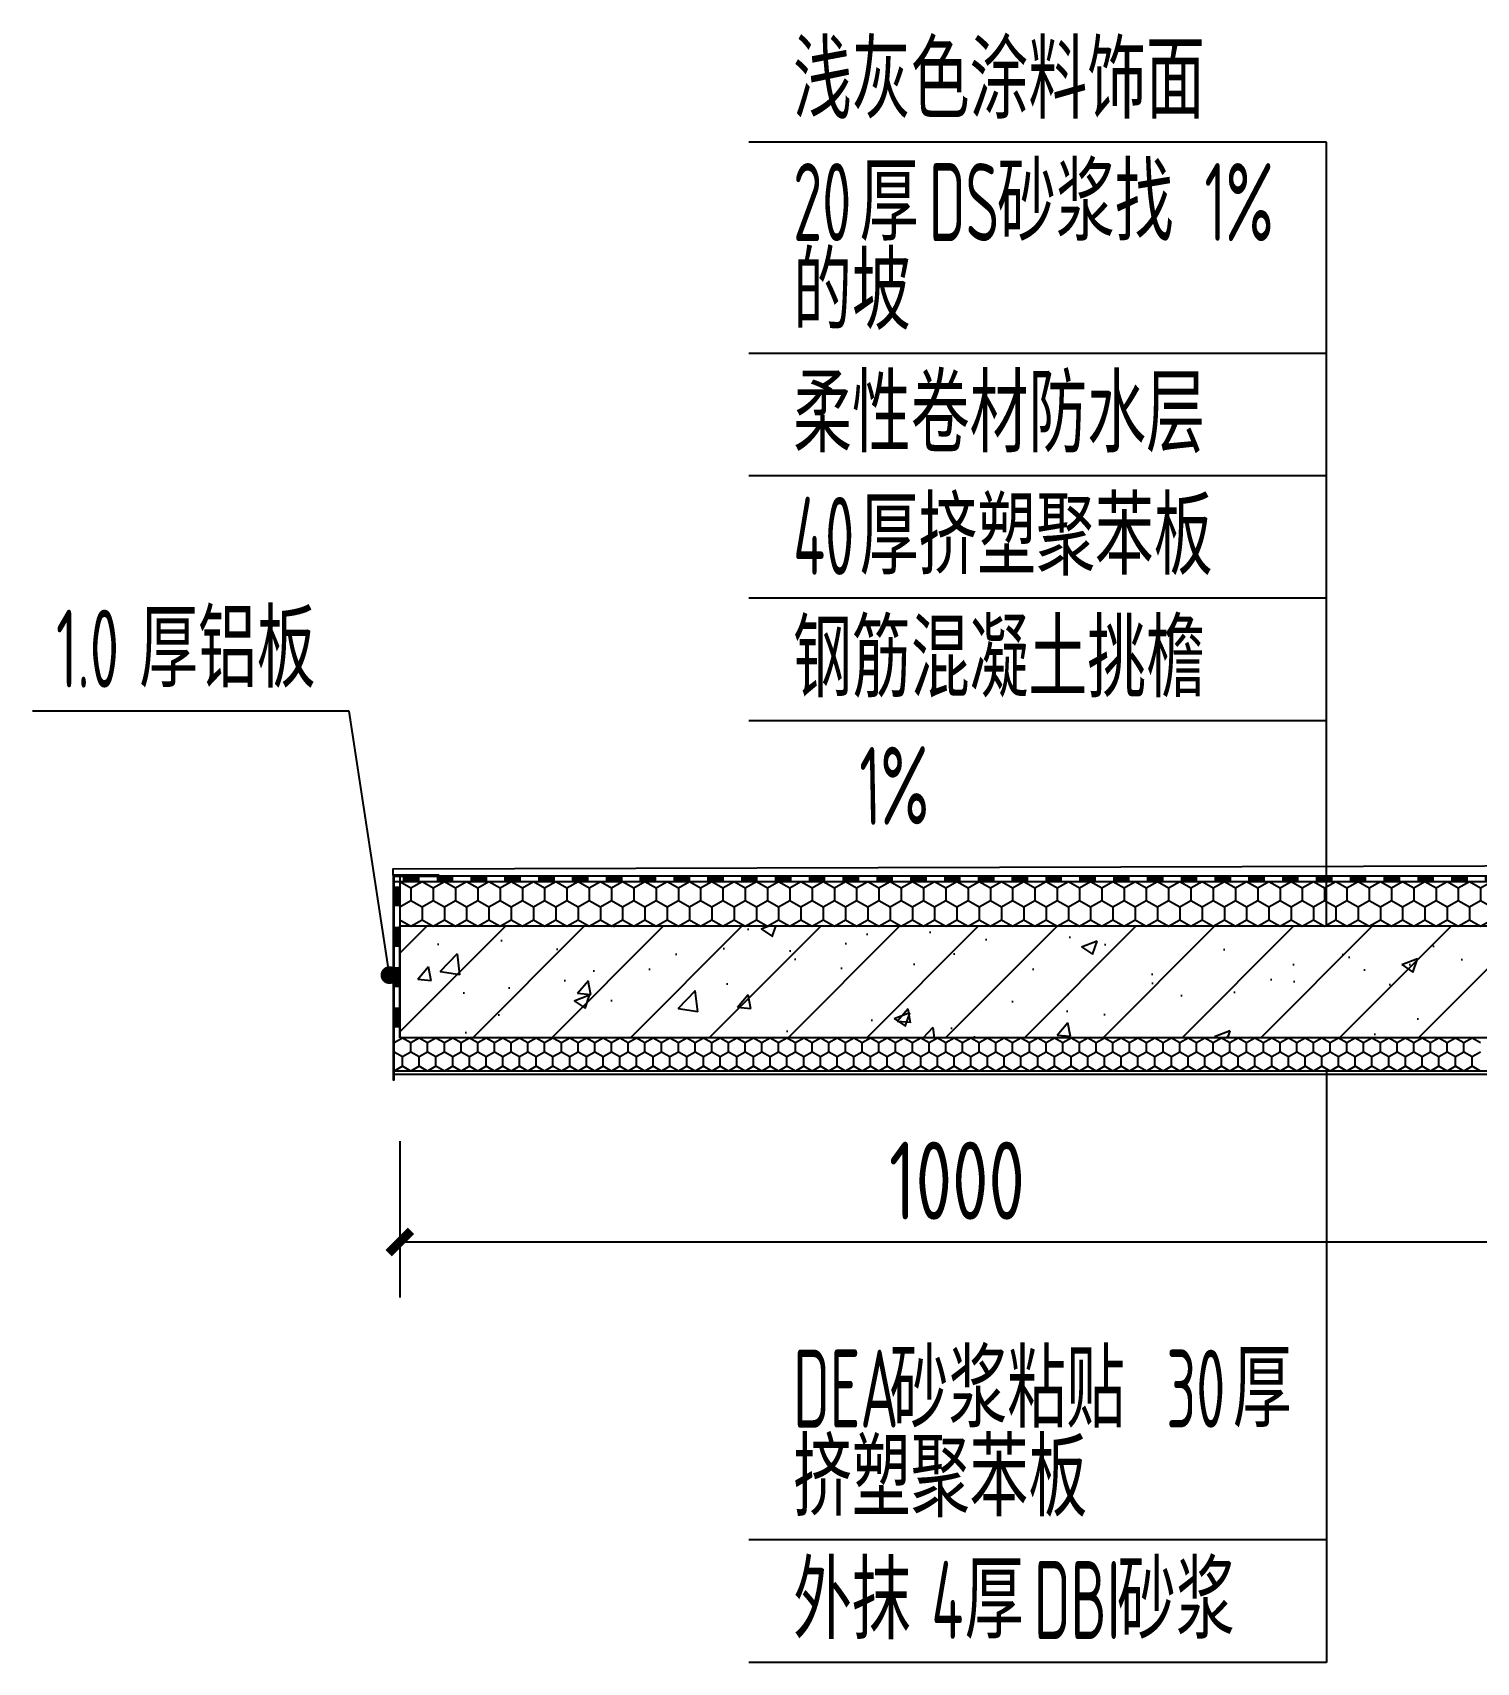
# Model space of a CAD drawing. Extents: x 198753 to 882193, y -399300 to 132460.
# Drawn here: x 394784 to 396080, y -56940 to -55477 of the extents above; entities that cross this region are included whole.
import ezdxf

# ---------------------------------------------------------------- set-up
doc = ezdxf.new("R2010")
doc.units = 0
doc.header["$LTSCALE"] = 1000
doc.header["$MEASUREMENT"] = 0
for name, color, linetype in [('01-标注_尺寸', 124, 'Continuous'), ('01-标注_符号', 200, 'Continuous'), ('02-TEXT_标注', 130, 'Continuous'), ('05-填充_天正', 26, 'Continuous'), ('A-D-金属剖线', 200, 'Continuous'), ('A-O_屋面', 201, 'Continuous'), ('A-O_防水层', 222, 'Continuous'), ('A-SUR_保温', 222, 'Continuous'), ('A_STR-砼墙', 51, 'Continuous')]:
    doc.layers.add(name, color=color, linetype=linetype)
doc.styles.add('_TCH_DIM', font='ROS1', dxfattribs={"width": 0.8, "bigfont": 'JD'})
doc.styles.add('_TCH_DIM_T3', font='ROS1', dxfattribs={"width": 0.8, "bigfont": 'JD'})
doc.dimstyles.new('_TCH_ARCH&&20', dxfattribs={"dimtxt": 70, "dimasz": 20, "dimexe": 50, "dimexo": 60, "dimgap": 20, "dimtad": 1, "dimdec": 0, "dimzin": 0, "dimdsep": 46, "dimtxsty": '_TCH_DIM_T3', "dimblk": 'ARCHTICK', "dimcen": 0.09, "dimclrt": 4, "dimazin": 2, "dimtfac": 1, "dimtdec": 0, "dimtix": 1, "dimtmove": 2, "dimatfit": 3, "dimfxl": 0, "dimtolj": 1, "dimtzin": 0, "dimarcsym": 0})

# ---------------------------------------------------------------- blocks, each defined once
blk = doc.blocks.new('_ArchTick')
at = {"color": 0, "linetype": 'ByBlock', "const_width": 0.4}
blk.add_lwpolyline([(-0.5, -0.5), (0.5, 0.5)], dxfattribs=at)
blk = doc.blocks.new('*D1749')
at = {"layer": '01-标注_尺寸', "color": 0, "lineweight": -2, "transparency": 16777216}
for p, q in [((395113.5, -56472.3), (395113.5, -56612.6)), ((396113.5, -56472.3), (396113.5, -56612.6)), ((395113.5, -56562.6), (396113.5, -56562.6))]:
    blk.add_line(p, q, dxfattribs=at)
at = {"layer": 'Defpoints', "color": 0, "transparency": 16777216}
for p in [(395113.5, -56412.3), (396113.5, -56412.3), (396113.5, -56562.6)]:
    blk.add_point(p, dxfattribs=at)
at = {"layer": '01-标注_尺寸', "color": 0, "lineweight": -2, "transparency": 16777216, "xscale": 20, "yscale": 20, "zscale": 20, "rotation": 180}
blk.add_blockref('_ArchTick', (395113.5, -56562.6), dxfattribs=at)
at = {"layer": '01-标注_尺寸', "color": 0, "lineweight": -2, "transparency": 16777216, "xscale": 20, "yscale": 20, "zscale": 20}
blk.add_blockref('_ArchTick', (396113.5, -56562.6), dxfattribs=at)
at = {"layer": '01-标注_尺寸', "color": 4, "transparency": 16777216, "insert": (395613.5, -56507.6), "char_height": 70, "attachment_point": 5, "style": '_TCH_DIM_T3'}
blk.add_mtext('\\A1;1000', dxfattribs=at)
blk = doc.blocks.new('$LinePat$聚苯板')
at = {"color": 0}
for p, q in [((14.8, -8.6), (0, 0)), ((29.7, 0), (14.8, -8.6)), ((14.8, -8.6), (14.8, -25.7)), ((14.8, -25.7), (0, -34.3)), ((0, -34.3), (0, -51.4)), ((29.7, -34.3), (14.8, -25.7)), ((0, -51.4), (14.8, -60)), ((14.8, -60), (29.7, -51.4))]:
    blk.add_line(p, q, dxfattribs=at)
blk = doc.blocks.new('$LinePat$防水层2')
at = {"color": 0}
blk.add_line((0, 0), (600, 0), dxfattribs=at)
blk.add_solid([(150, 0), (450, 0), (150, -100), (450, -100)], dxfattribs=at)

msp = doc.modelspace()

# ---------------------------------------------------------------- hatches: boundary and pattern name
at = {"layer": '05-填充_天正'}
h = msp.add_hatch(dxfattribs=at)
h.set_pattern_fill('钢筋混凝土', color=256, scale=20, style=0)
h.set_pattern_definition([(45, (0, 0), (-35.355339, 35.355339), []), (50, (0, 0), (143.452037, -12.550427), [15, -165]), (355, (0, 0), (-27.750267, 150.438427), [12, -132]), (100.4514, (11.95, -1.05), (115.701876, 137.88791), [12.74804, -140.22842]), (46.1842, (0, 40), (213.44821, -33.1038), [22.5, -247.5]), (96.6356, (17.79, 37.24), (186.93254, 194.82357), [19.12206, -210.3426]), (351.1842, (0, 40), (186.93239, 194.82372), [18, -198]), (21, (20, 30), (119.38141, -80.523778), [15, -165]), (326, (20, 30), (48.663066, 145.03001), [12, -132]), (71.4514, (29.95, 23.29), (168.044526, 64.5061), [12.74804, -140.22842]), (37.5, (0, 0), (2.431971, 66.578771), [0, -130.4, 0, -134, 0, -132.5]), (7.5, (0, 0), (52.613907, 78.882342), [0, -76.4, 0, -127.4, 0, -50.5]), (327.5, (-44.6, 0), (106.764487, -4.510974), [0, -50, 0, -156, 0, -207]), (317.5, (-64.6, 0), (116.637234, 20.020996), [0, -65, 0, -103.6, 0, -147])])
h.paths.add_polyline_path([(396413.5, -56379.3), (396413.5, -56279.3), (395113.5, -56279.3), (395113.5, -56379.3)])

# ---------------------------------------------------------------- linework, layer by layer
at = {"layer": '01-标注_符号'}
for p, q in [((395945.2, -55575.4), (395426.6, -55575.4)), ((395945.2, -56094.8), (395945.2, -55575.4)), ((395945.2, -55765.1), (395426.6, -55765.1)), ((395945.2, -55875), (395426.6, -55875)), ((395945.2, -55984.9), (395426.6, -55984.9)), ((395068.1, -56086.1), (394784, -56086.1)), ((395104.3, -56323.2), (395068.1, -56086.1)), ((395945.2, -56094.8), (395426.6, -56094.8)), ((395945.2, -56279.3), (395945.2, -56094.8)), ((395945.2, -56409.3), (395945.2, -56830.1)), ((395945.2, -56830.1), (395426.6, -56830.1)), ((395945.2, -56830.1), (395945.2, -56940)), ((395945.2, -56940), (395426.6, -56940))]:
    msp.add_line(p, q, dxfattribs=at)
msp.add_lwpolyline([(395690.6, -56206.8, 0, 0, 0), (395475.9, -56210.5, 16, 0, 0), (395415.9, -56211.5, 0, 0, 0)], format="xyseb", dxfattribs=at)
at = {"layer": '01-标注_符号', "const_width": 8}
msp.add_lwpolyline([(395104.9, -56327.1, 1), (395103.6, -56319.2, 1)], format="xyb", close=True, dxfattribs=at)
at = {"layer": 'A-D-金属剖线'}
msp.add_lwpolyline([(395108.5, -56412), (395108.5, -56234.3), (395148.5, -56234.3), (395148.5, -56233.3), (395107.5, -56233.3), (395107.5, -56417), (395108.5, -56417)], close=True, dxfattribs=at)
at = {"layer": 'A-O_屋面'}
for points in [[(395107.5, -56233.3), (395107.5, -56227.8), (396413.5, -56224.3)], [(396413.5, -56412.3), (395108.5, -56412.3)]]:
    msp.add_lwpolyline(points, dxfattribs=at)
at = {"layer": 'A-O_防水层'}
for p, q in [((396413.5, -56234.3), (395113.5, -56234.3)), ((396413.5, -56239.3), (395113.5, -56239.3))]:
    msp.add_line(p, q, dxfattribs=at)
at = {"layer": 'A-SUR_保温', "color": 26}
msp.add_lwpolyline([(396413.5, -56409.3), (395108.5, -56409.3)], dxfattribs=at)
at = {"layer": 'A_STR-砼墙'}
for p, q in [((396413.5, -56279.3), (395113.5, -56279.3)), ((395113.5, -56379.3), (395113.5, -56279.3)), ((396413.5, -56379.3), (395113.5, -56379.3))]:
    msp.add_line(p, q, dxfattribs=at)

# ---------------------------------------------------------------- block references
at = {"layer": 'A-O_防水层', "yscale": 0.05, "zscale": 0.05}
for p, xscale, rotation in [((395138.9, -56239.3), 0.05058139534884172, 179.9999999999955), ((395113.5, -56234.3), 0.06041666666669698, 270), ((395169.2, -56239.3), 0.05058139534884172, 179.9999999999955), ((395199.6, -56239.3), 0.05058139534884172, 179.9999999999955), ((395229.9, -56239.3), 0.05058139534884172, 179.9999999999955), ((395260.3, -56239.3), 0.05058139534884172, 179.9999999999955), ((395290.6, -56239.3), 0.05058139534884172, 179.9999999999955), ((395321, -56239.3), 0.05058139534884172, 179.9999999999955), ((395351.3, -56239.3), 0.05058139534884172, 179.9999999999955), ((395381.7, -56239.3), 0.05058139534884172, 179.9999999999955), ((395412, -56239.3), 0.05058139534884172, 179.9999999999955), ((395442.4, -56239.3), 0.05058139534884172, 179.9999999999955), ((395472.7, -56239.3), 0.05058139534884172, 179.9999999999955), ((395503.1, -56239.3), 0.05058139534884172, 179.9999999999955), ((395533.4, -56239.3), 0.05058139534884172, 179.9999999999955), ((395563.8, -56239.3), 0.05058139534884172, 179.9999999999955), ((395594.1, -56239.3), 0.05058139534884172, 179.9999999999955), ((395624.5, -56239.3), 0.05058139534884172, 179.9999999999955), ((395654.8, -56239.3), 0.05058139534884172, 179.9999999999955), ((395685.1, -56239.3), 0.05058139534884172, 179.9999999999955), ((395715.5, -56239.3), 0.05058139534884172, 179.9999999999955), ((395745.8, -56239.3), 0.05058139534884172, 179.9999999999955), ((395776.2, -56239.3), 0.05058139534884172, 179.9999999999955), ((395806.5, -56239.3), 0.05058139534884172, 179.9999999999955), ((395836.9, -56239.3), 0.05058139534884172, 179.9999999999955), ((395867.2, -56239.3), 0.05058139534884172, 179.9999999999955), ((395897.6, -56239.3), 0.05058139534884172, 179.9999999999955), ((395927.9, -56239.3), 0.05058139534884172, 179.9999999999955), ((395958.3, -56239.3), 0.05058139534884172, 179.9999999999955), ((395988.6, -56239.3), 0.05058139534884172, 179.9999999999955), ((396019, -56239.3), 0.05058139534884172, 179.9999999999955), ((396049.3, -56239.3), 0.05058139534884172, 179.9999999999955), ((396079.7, -56239.3), 0.05058139534884172, 179.9999999999955), ((396110, -56239.3), 0.05058139534884172, 179.9999999999955), ((395113.5, -56270.6), 0.06041666666669698, 270), ((395113.5, -56306.8), 0.06041666666669698, 270), ((395113.5, -56343.1), 0.06041666666669698, 270)]:
    msp.add_blockref('$LinePat$防水层2', p, dxfattribs=dict(at, xscale=xscale, rotation=rotation))
at = {"layer": 'A-SUR_保温', "color": 26}
for p, xscale, yscale, zscale, rotation in [((395113.5, -56239.3), 0.6735753140546443, 0.6666666666666666, 0.6666666666666666, 359.9999999999994), ((395133.5, -56239.3), 0.6735753140546443, 0.6666666666666666, 0.6666666666666666, 359.9999999999994), ((395153.5, -56239.3), 0.6735753140546443, 0.6666666666666666, 0.6666666666666666, 359.9999999999994), ((395173.5, -56239.3), 0.6735753140546443, 0.6666666666666666, 0.6666666666666666, 359.9999999999994), ((395193.5, -56239.3), 0.6735753140546443, 0.6666666666666666, 0.6666666666666666, 359.9999999999994), ((395213.5, -56239.3), 0.6735753140546443, 0.6666666666666666, 0.6666666666666666, 359.9999999999994), ((395233.5, -56239.3), 0.6735753140546443, 0.6666666666666666, 0.6666666666666666, 359.9999999999994), ((395253.5, -56239.3), 0.6735753140546443, 0.6666666666666666, 0.6666666666666666, 359.9999999999994), ((395273.5, -56239.3), 0.6735753140546443, 0.6666666666666666, 0.6666666666666666, 359.9999999999994), ((395293.5, -56239.3), 0.6735753140546443, 0.6666666666666666, 0.6666666666666666, 359.9999999999994), ((395313.5, -56239.3), 0.6735753140546443, 0.6666666666666666, 0.6666666666666666, 359.9999999999994), ((395333.5, -56239.3), 0.6735753140546443, 0.6666666666666666, 0.6666666666666666, 359.9999999999994), ((395353.5, -56239.3), 0.6735753140546443, 0.6666666666666666, 0.6666666666666666, 359.9999999999994), ((395373.5, -56239.3), 0.6735753140546443, 0.6666666666666666, 0.6666666666666666, 359.9999999999994), ((395393.5, -56239.3), 0.6735753140546443, 0.6666666666666666, 0.6666666666666666, 359.9999999999994), ((395413.5, -56239.3), 0.6735753140546443, 0.6666666666666666, 0.6666666666666666, 359.9999999999994), ((395433.5, -56239.3), 0.6735753140546443, 0.6666666666666666, 0.6666666666666666, 359.9999999999994), ((395453.5, -56239.3), 0.6735753140546443, 0.6666666666666666, 0.6666666666666666, 359.9999999999994), ((395473.5, -56239.3), 0.6735753140546443, 0.6666666666666666, 0.6666666666666666, 359.9999999999994), ((395493.5, -56239.3), 0.6735753140546443, 0.6666666666666666, 0.6666666666666666, 359.9999999999994), ((395513.5, -56239.3), 0.6735753140546443, 0.6666666666666666, 0.6666666666666666, 359.9999999999994), ((395533.5, -56239.3), 0.6735753140546443, 0.6666666666666666, 0.6666666666666666, 359.9999999999994), ((395553.5, -56239.3), 0.6735753140546443, 0.6666666666666666, 0.6666666666666666, 359.9999999999994), ((395573.5, -56239.3), 0.6735753140546443, 0.6666666666666666, 0.6666666666666666, 359.9999999999994), ((395593.5, -56239.3), 0.6735753140546443, 0.6666666666666666, 0.6666666666666666, 359.9999999999994), ((395613.5, -56239.3), 0.6735753140546443, 0.6666666666666666, 0.6666666666666666, 359.9999999999994), ((395633.5, -56239.3), 0.6735753140546443, 0.6666666666666666, 0.6666666666666666, 359.9999999999994), ((395653.5, -56239.3), 0.6735753140546443, 0.6666666666666666, 0.6666666666666666, 359.9999999999994), ((395673.5, -56239.3), 0.6735753140546443, 0.6666666666666666, 0.6666666666666666, 359.9999999999994), ((395693.5, -56239.3), 0.6735753140546443, 0.6666666666666666, 0.6666666666666666, 359.9999999999994), ((395713.5, -56239.3), 0.6735753140546443, 0.6666666666666666, 0.6666666666666666, 359.9999999999994), ((395733.5, -56239.3), 0.6735753140546443, 0.6666666666666666, 0.6666666666666666, 359.9999999999994), ((395753.5, -56239.3), 0.6735753140546443, 0.6666666666666666, 0.6666666666666666, 359.9999999999994), ((395773.5, -56239.3), 0.6735753140546443, 0.6666666666666666, 0.6666666666666666, 359.9999999999994), ((395793.5, -56239.3), 0.6735753140546443, 0.6666666666666666, 0.6666666666666666, 359.9999999999994), ((395813.5, -56239.3), 0.6735753140546443, 0.6666666666666666, 0.6666666666666666, 359.9999999999994), ((395833.5, -56239.3), 0.6735753140546443, 0.6666666666666666, 0.6666666666666666, 359.9999999999994), ((395853.5, -56239.3), 0.6735753140546443, 0.6666666666666666, 0.6666666666666666, 359.9999999999994), ((395873.5, -56239.3), 0.6735753140546443, 0.6666666666666666, 0.6666666666666666, 359.9999999999994), ((395893.5, -56239.3), 0.6735753140546443, 0.6666666666666666, 0.6666666666666666, 359.9999999999994), ((395913.5, -56239.3), 0.6735753140546443, 0.6666666666666666, 0.6666666666666666, 359.9999999999994), ((395933.5, -56239.3), 0.6735753140546443, 0.6666666666666666, 0.6666666666666666, 359.9999999999994), ((395953.5, -56239.3), 0.6735753140546443, 0.6666666666666666, 0.6666666666666666, 359.9999999999994), ((395973.5, -56239.3), 0.6735753140546443, 0.6666666666666666, 0.6666666666666666, 359.9999999999994), ((395993.5, -56239.3), 0.6735753140546443, 0.6666666666666666, 0.6666666666666666, 359.9999999999994), ((396013.5, -56239.3), 0.6735753140546443, 0.6666666666666666, 0.6666666666666666, 359.9999999999994), ((396033.5, -56239.3), 0.6735753140546443, 0.6666666666666666, 0.6666666666666666, 359.9999999999994), ((396053.5, -56239.3), 0.6735753140546443, 0.6666666666666666, 0.6666666666666666, 359.9999999999994), ((396073.5, -56239.3), 0.6735753140546443, 0.6666666666666666, 0.6666666666666666, 359.9999999999994), ((395108.5, -56409.3), -0.5051814855406451, 0.5, 0.5, 179.9999999999984), ((395123.5, -56409.3), -0.5051814855406451, 0.5, 0.5, 179.9999999999984), ((395138.5, -56409.3), -0.5051814855406451, 0.5, 0.5, 179.9999999999984), ((395153.5, -56409.3), -0.5051814855406451, 0.5, 0.5, 179.9999999999984), ((395168.5, -56409.3), -0.5051814855406451, 0.5, 0.5, 179.9999999999984), ((395183.5, -56409.3), -0.5051814855406451, 0.5, 0.5, 179.9999999999984), ((395198.5, -56409.3), -0.5051814855406451, 0.5, 0.5, 179.9999999999984), ((395213.5, -56409.3), -0.5051814855406451, 0.5, 0.5, 179.9999999999984), ((395228.5, -56409.3), -0.5051814855406451, 0.5, 0.5, 179.9999999999984), ((395243.5, -56409.3), -0.5051814855406451, 0.5, 0.5, 179.9999999999984), ((395258.5, -56409.3), -0.5051814855406451, 0.5, 0.5, 179.9999999999984), ((395273.5, -56409.3), -0.5051814855406451, 0.5, 0.5, 179.9999999999984), ((395288.5, -56409.3), -0.5051814855406451, 0.5, 0.5, 179.9999999999984), ((395303.5, -56409.3), -0.5051814855406451, 0.5, 0.5, 179.9999999999984), ((395318.5, -56409.3), -0.5051814855406451, 0.5, 0.5, 179.9999999999984), ((395333.5, -56409.3), -0.5051814855406451, 0.5, 0.5, 179.9999999999984), ((395348.5, -56409.3), -0.5051814855406451, 0.5, 0.5, 179.9999999999984), ((395363.5, -56409.3), -0.5051814855406451, 0.5, 0.5, 179.9999999999984), ((395378.5, -56409.3), -0.5051814855406451, 0.5, 0.5, 179.9999999999984), ((395393.5, -56409.3), -0.5051814855406451, 0.5, 0.5, 179.9999999999984), ((395408.5, -56409.3), -0.5051814855406451, 0.5, 0.5, 179.9999999999984), ((395423.5, -56409.3), -0.5051814855406451, 0.5, 0.5, 179.9999999999984), ((395438.5, -56409.3), -0.5051814855406451, 0.5, 0.5, 179.9999999999984), ((395453.5, -56409.3), -0.5051814855406451, 0.5, 0.5, 179.9999999999984), ((395468.5, -56409.3), -0.5051814855406451, 0.5, 0.5, 179.9999999999984), ((395483.5, -56409.3), -0.5051814855406451, 0.5, 0.5, 179.9999999999984), ((395498.5, -56409.3), -0.5051814855406451, 0.5, 0.5, 179.9999999999984), ((395513.5, -56409.3), -0.5051814855406451, 0.5, 0.5, 179.9999999999984), ((395528.5, -56409.3), -0.5051814855406451, 0.5, 0.5, 179.9999999999984), ((395543.5, -56409.3), -0.5051814855406451, 0.5, 0.5, 179.9999999999984), ((395558.5, -56409.3), -0.5051814855406451, 0.5, 0.5, 179.9999999999984), ((395573.5, -56409.3), -0.5051814855406451, 0.5, 0.5, 179.9999999999984), ((395588.5, -56409.3), -0.5051814855406451, 0.5, 0.5, 179.9999999999984), ((395603.5, -56409.3), -0.5051814855406451, 0.5, 0.5, 179.9999999999984), ((395618.5, -56409.3), -0.5051814855406451, 0.5, 0.5, 179.9999999999984), ((395633.5, -56409.3), -0.5051814855406451, 0.5, 0.5, 179.9999999999984), ((395648.5, -56409.3), -0.5051814855406451, 0.5, 0.5, 179.9999999999984), ((395663.5, -56409.3), -0.5051814855406451, 0.5, 0.5, 179.9999999999984), ((395678.5, -56409.3), -0.5051814855406451, 0.5, 0.5, 179.9999999999984), ((395693.5, -56409.3), -0.5051814855406451, 0.5, 0.5, 179.9999999999984), ((395708.5, -56409.3), -0.5051814855406451, 0.5, 0.5, 179.9999999999984), ((395723.5, -56409.3), -0.5051814855406451, 0.5, 0.5, 179.9999999999984), ((395738.5, -56409.3), -0.5051814855406451, 0.5, 0.5, 179.9999999999984), ((395753.5, -56409.3), -0.5051814855406451, 0.5, 0.5, 179.9999999999984), ((395768.5, -56409.3), -0.5051814855406451, 0.5, 0.5, 179.9999999999984), ((395783.5, -56409.3), -0.5051814855406451, 0.5, 0.5, 179.9999999999984), ((395798.5, -56409.3), -0.5051814855406451, 0.5, 0.5, 179.9999999999984), ((395813.5, -56409.3), -0.5051814855406451, 0.5, 0.5, 179.9999999999984), ((395828.5, -56409.3), -0.5051814855406451, 0.5, 0.5, 179.9999999999984), ((395843.5, -56409.3), -0.5051814855406451, 0.5, 0.5, 179.9999999999984), ((395858.5, -56409.3), -0.5051814855406451, 0.5, 0.5, 179.9999999999984), ((395873.5, -56409.3), -0.5051814855406451, 0.5, 0.5, 179.9999999999984), ((395888.5, -56409.3), -0.5051814855406451, 0.5, 0.5, 179.9999999999984), ((395903.5, -56409.3), -0.5051814855406451, 0.5, 0.5, 179.9999999999984), ((395918.5, -56409.3), -0.5051814855406451, 0.5, 0.5, 179.9999999999984), ((395933.5, -56409.3), -0.5051814855406451, 0.5, 0.5, 179.9999999999984), ((395948.5, -56409.3), -0.5051814855406451, 0.5, 0.5, 179.9999999999984), ((395963.5, -56409.3), -0.5051814855406451, 0.5, 0.5, 179.9999999999984), ((395978.5, -56409.3), -0.5051814855406451, 0.5, 0.5, 179.9999999999984), ((395993.5, -56409.3), -0.5051814855406451, 0.5, 0.5, 179.9999999999984), ((396008.5, -56409.3), -0.5051814855406451, 0.5, 0.5, 179.9999999999984), ((396023.5, -56409.3), -0.5051814855406451, 0.5, 0.5, 179.9999999999984), ((396038.5, -56409.3), -0.5051814855406451, 0.5, 0.5, 179.9999999999984), ((396053.5, -56409.3), -0.5051814855406451, 0.5, 0.5, 179.9999999999984), ((396068.5, -56409.3), -0.5051814855406451, 0.5, 0.5, 179.9999999999984)]:
    msp.add_blockref('$LinePat$聚苯板', p, dxfattribs=dict(at, xscale=xscale, yscale=yscale, zscale=zscale, rotation=rotation))

# ---------------------------------------------------------------- texts
at = {"layer": '02-TEXT_标注', "style": '_TCH_DIM'}
for s, height, width, p in [('浅灰色涂料饰面', 69.46, 0.8, (395466.5, -55554.4)), ('砂浆找', 69.46, 0.8, (395649.5, -55664.3)), ('20', 70, 0.64, (395466.5, -55664.3)), ('厚', 69.5, 0.8, (395526.2, -55664.3)), ('DS', 70, 0.64, (395588.3, -55664.3)), ('1%', 70, 0.64, (395835.7, -55664.3)), ('的坡', 69.46, 0.8, (395466.5, -55744.1)), ('柔性卷材防水层', 69.46, 0.8, (395466.5, -55854)), ('40', 70, 0.64, (395466.5, -55963.9)), ('厚挤塑聚苯板', 69.46, 0.8, (395526.2, -55963.9)), ('1.0', 70, 0.64, (394805, -56065.1)), ('厚铝板', 69.46, 0.8, (394879.6, -56065.1)), ('钢筋混凝土挑檐', 69.46, 0.8, (395466.5, -56073.8)), ('砂浆粘贴', 69.46, 0.8, (395553.1, -56729.3)), ('DEA', 70, 0.64, (395466.5, -56729.3)), ('30', 70, 0.64, (395801.4, -56729.3)), ('厚', 69.5, 0.8, (395861.1, -56729.3)), ('挤塑聚苯板', 69.46, 0.8, (395466.5, -56809.1)), ('外抹', 69.46, 0.8, (395466.5, -56919)), ('砂浆', 69.46, 0.8, (395757.2, -56919)), ('4', 70, 0.64, (395590.6, -56919)), ('厚', 69.5, 0.8, (395620.5, -56919)), ('DBI', 70, 0.64, (395682.6, -56919))]:
    msp.add_text(s, height=height, dxfattribs=dict(at, width=width)).set_placement(p)
at = {"layer": '02-TEXT_标注', "style": '_TCH_DIM', "width": 0.64}
msp.add_text('1%', height=70, rotation=0.9741, dxfattribs=at).set_placement((395526.8, -56188.6))

# ---------------------------------------------------------------- dimensions: what is measured, and where the dimension line sits
at = {"layer": '01-标注_尺寸'}
dim = msp.add_aligned_dim(p1=(395113.5, -56412.3), p2=(396113.5, -56412.3), distance=-150.2, dimstyle='_TCH_ARCH&&20', dxfattribs=at)
dim.commit()
dim.dimension.update_dxf_attribs({"geometry": '*D1749', "text_midpoint": (395613.5, -56507.6)})

doc.saveas('drawing.dxf')
